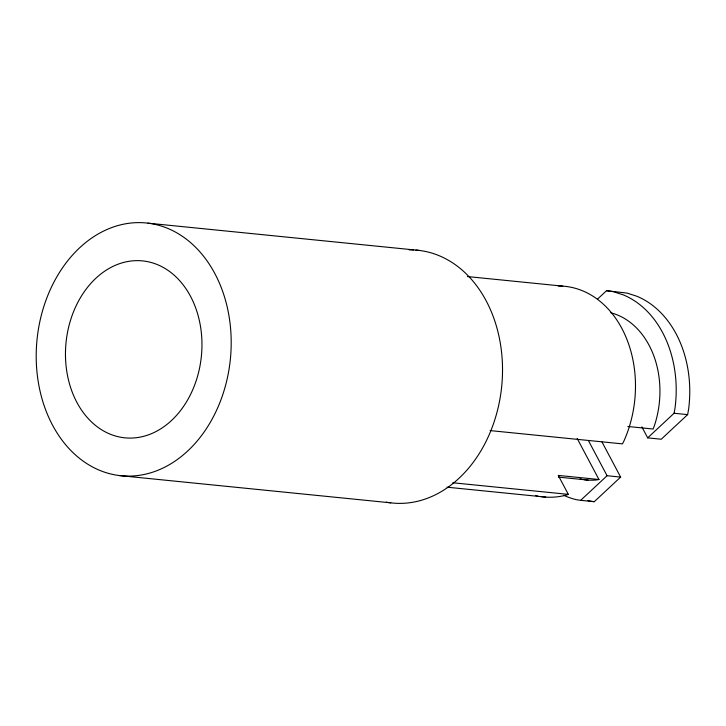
<?xml version="1.0" encoding="UTF-8"?>
<svg xmlns="http://www.w3.org/2000/svg" width="726" height="726" viewBox="0 0 726 726"><rect width="100%" height="100%" fill="white"/><g stroke="black" fill="none" stroke-linecap="round" stroke-linejoin="round"><path stroke-width="1.09" d="M641.838 426.861L647.683 437.869L674.073 413.257L675.071 407.694A105.842 80.967 -84.3 0 0 623.271 294.874L613.506 291.734L606.546 290.69L597.48 299.148M647.683 437.869L661.25 439.23L687.64 414.619L688.629 409.056A105.842 80.967 -84.3 0 0 636.838 296.235L627.073 293.095L606.546 290.69M563.784 495.295A105.842 80.967 -84.3 0 0 576.399 499.697L580.682 500.341L607.072 475.73L620.639 477.091L602.045 442.061M580.682 500.341L594.249 501.702L620.639 477.091M577.179 438.468L598.959 479.505L558.267 475.412L568.331 494.37L566.126 495.132A105.842 80.967 -84.3 0 1 540.144 496.484M598.959 479.505L596.309 479.977A84.679 64.777 -84.3 0 1 584.112 479.668M147.968 223.163A127.014 97.166 -84.3 0 1 210.132 422.632A127.014 97.166 -84.3 0 1 43.061 402.313A127.014 97.166 -84.3 0 1 147.968 223.163L419.274 250.425M467.381 276.552L562.75 286.135M674.073 413.257L687.64 414.619M627.808 426.48L653.101 429.021L654.335 425.872A84.679 64.777 -84.3 0 0 610.784 312.77M490.123 430.591L622.472 443.885L623.752 441.399A105.842 80.967 -84.3 0 0 558.221 285.999M558.457 477.118L588.16 480.104M452.806 482.763L568.331 494.37M447.025 487.191L545.761 497.11M119.472 475.575L390.788 502.837M594.249 501.702L589.966 501.058A105.842 80.967 -84.3 0 1 587.987 500.559M588.477 440.7L607.072 475.73M537.912 496.085A105.842 80.967 -84.3 0 1 535.697 495.613M582.098 479.323A84.679 64.777 -84.3 0 1 580.11 478.897M415.898 250.098A127.014 97.166 -84.3 0 1 501.403 389.1A127.014 97.166 -84.3 0 1 386.314 502.156M409.119 249.889A127.014 97.166 -84.3 0 1 413.639 249.962M183.478 406.533A88.908 68.017 -84.3 0 0 149.302 262.022A88.908 68.017 -84.3 0 0 68.38 379.553A88.908 68.017 -84.3 0 0 183.478 406.533"/></g></svg>
